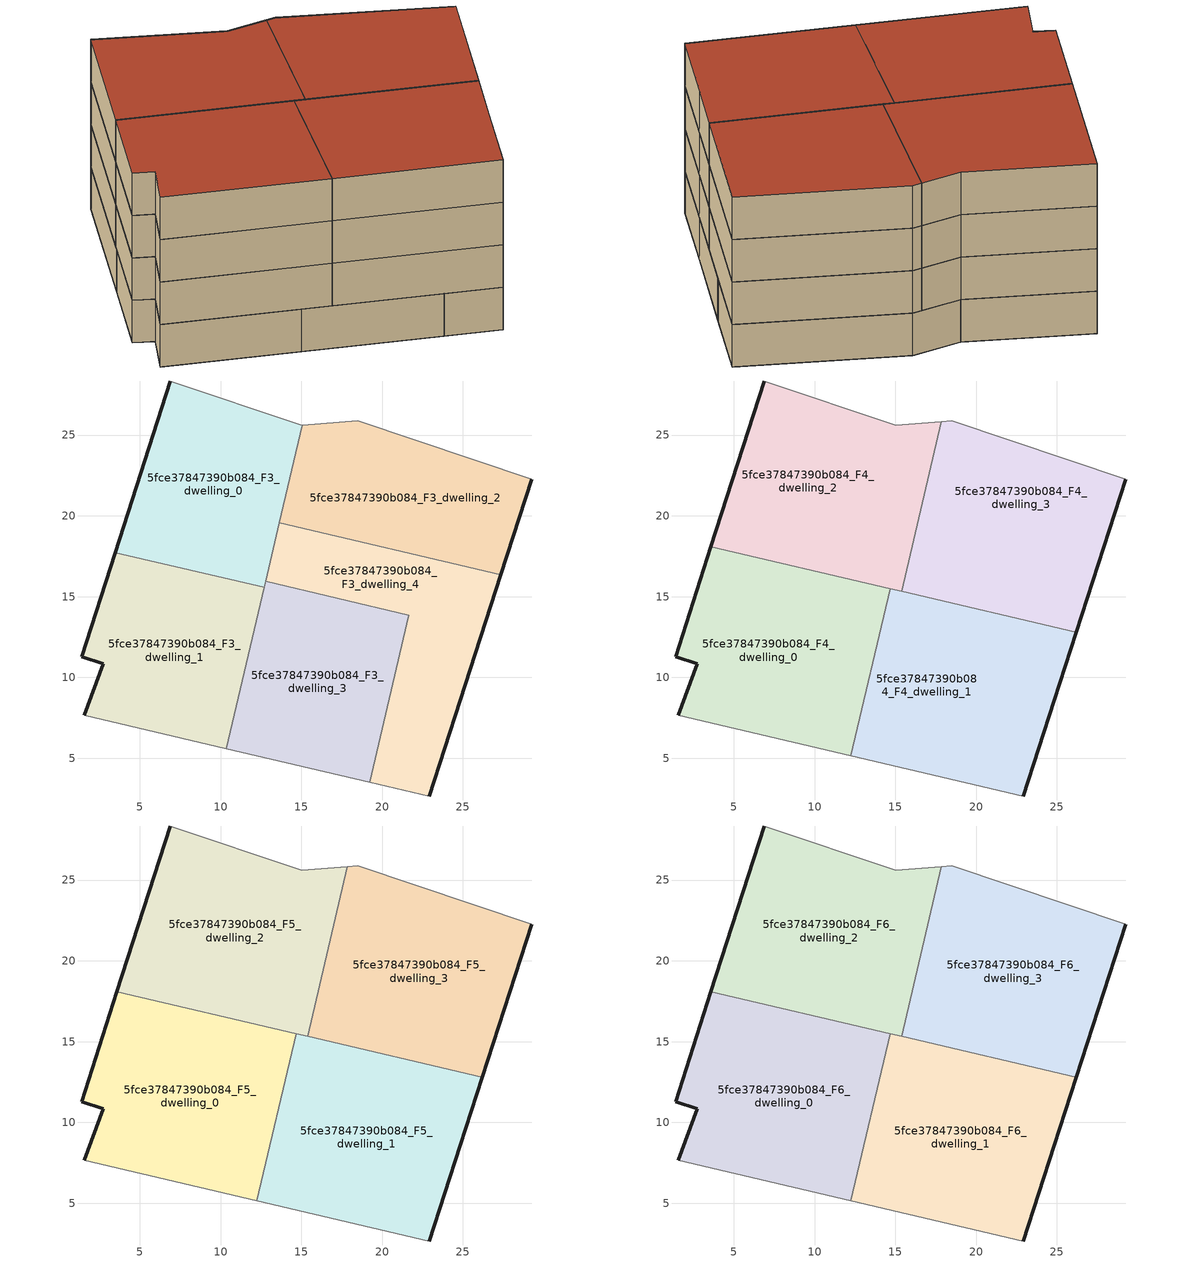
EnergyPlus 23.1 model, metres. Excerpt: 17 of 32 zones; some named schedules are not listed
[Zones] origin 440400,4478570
5fce37847390b084_F3_dwelling_0
 floor to 5fce37847390b084_F2_dwelling_0 (EU_floor_Construction): 12.7,15.57 15.05,25.6 15.03,25.6 6.9,28.35 3.47,17.73 z9
 wall outside (EU_wall_Construction): 3.47,17.73 6.9,28.35 z9:12
 wall to 5fce37847390b084_F3_dwelling_1 (EU_wall_Construction): 12.7,15.57 3.47,17.73 z9:12
 wall adiabatic (EU_wall_Construction): 6.9,28.35 15.03,25.6 15.05,25.6 z9:12
 wall to 5fce37847390b084_F3_dwelling_2 (EU_wall_Construction): 15.05,25.6 13.63,19.56 z9:12
 wall to 5fce37847390b084_F3_dwelling_4 (EU_wall_Construction): 13.63,19.56 12.78,15.94 z9:12
 wall to 5fce37847390b084_F3_dwelling_3 (EU_wall_Construction): 12.78,15.94 12.7,15.57 z9:12
5fce37847390b084_F3_dwelling_1
 floor to 5fce37847390b084_F2_dwelling_1 (EU_floor_Construction): 10.36,5.59 12.7,15.57 3.47,17.73 1.4,11.29 2.75,10.83 1.55,7.66 z9
 wall outside (EU_wall_Construction): 1.55,7.66 2.75,10.83 1.4,11.29 3.47,17.73 z9:12
 wall adiabatic (EU_wall_Construction): 10.36,5.59 1.55,7.66 z9:12
 wall to 5fce37847390b084_F3_dwelling_3 (EU_wall_Construction): 12.7,15.57 10.36,5.59 z9:12
5fce37847390b084_F3_dwelling_2
 floor to 5fce37847390b084_F2_dwelling_2 (EU_floor_Construction): 27.35,16.35 29.28,22.28 18.5,25.88 15.05,25.6 13.64,19.56 z9
 wall outside (EU_wall_Construction): 29.28,22.28 27.35,16.35 z9:12
 wall adiabatic (EU_wall_Construction): 15.05,25.6 18.5,25.88 29.28,22.28 z9:12
 wall to 5fce37847390b084_F3_dwelling_4 (EU_wall_Construction): 27.35,16.35 13.64,19.56 z9:12
5fce37847390b084_F3_dwelling_3
 floor to 5fce37847390b084_F2_dwelling_3 (EU_floor_Construction): 19.23,3.52 21.65,13.86 12.78,15.94 10.36,5.59 z9
 wall to 5fce37847390b084_F3_dwelling_4 (EU_wall_Construction): 12.78,15.94 21.65,13.86 19.23,3.52 z9:12
 wall adiabatic (EU_wall_Construction): 19.23,3.52 10.36,5.59 z9:12
5fce37847390b084_F3_dwelling_4
 floor to 5fce37847390b084_F2_dwelling_4 (EU_floor_Construction): 22.91,2.66 24.83,8.58 27.35,16.35 13.64,19.56 12.78,15.94 21.65,13.86 19.23,3.52 z9
 wall outside (EU_wall_Construction): 27.35,16.35 24.83,8.58 22.91,2.66 z9:12
 wall adiabatic (EU_wall_Construction): 22.91,2.66 19.23,3.52 z9:12
5fce37847390b084_F4_dwelling_0
 floor to 5fce37847390b084_F3_dwelling_1 (EU_floor_Construction): 10.36,5.59 12.7,15.57 3.47,17.73 1.4,11.29 2.75,10.83 1.55,7.66 z12
 floor to 5fce37847390b084_F3_dwelling_0 (EU_floor_Construction): 12.7,15.57 12.78,15.93 3.59,18.09 3.47,17.73 z12
 floor to 5fce37847390b084_F3_dwelling_3 (EU_floor_Construction): 12.26,5.15 14.68,15.49 12.78,15.94 10.36,5.59 z12
 wall outside (EU_wall_Construction): 1.55,7.66 2.75,10.83 1.4,11.29 3.59,18.09 z12:15
 wall to 5fce37847390b084_F4_dwelling_1 (EU_wall_Construction): 14.68,15.49 12.26,5.15 z12:15
 wall adiabatic (EU_wall_Construction): 12.26,5.15 1.55,7.66 z12:15
 wall to 5fce37847390b084_F4_dwelling_2 (EU_wall_Construction): 3.59,18.09 14.68,15.49 z12:15
5fce37847390b084_F4_dwelling_1
 floor to 5fce37847390b084_F3_dwelling_3 (EU_floor_Construction): 19.23,3.52 21.65,13.86 14.68,15.49 12.26,5.15 z12
 floor to 5fce37847390b084_F3_dwelling_4 (EU_floor_Construction): 22.91,2.66 24.83,8.58 26.2,12.8 21.65,13.86 19.23,3.52 z12
 wall outside (EU_wall_Construction): 26.2,12.79 24.83,8.58 22.91,2.66 z12:15
 wall adiabatic (EU_wall_Construction): 22.91,2.66 12.26,5.15 z12:15
 wall to 5fce37847390b084_F4_dwelling_3 (EU_wall_Construction): 15.39,15.32 26.2,12.79 z12:15
 wall to 5fce37847390b084_F4_dwelling_2 (EU_wall_Construction): 14.68,15.49 15.39,15.32 z12:15
5fce37847390b084_F4_dwelling_2
 floor to 5fce37847390b084_F3_dwelling_0 (EU_floor_Construction): 12.78,15.93 15.05,25.6 15.03,25.6 6.9,28.35 3.59,18.09 z12
 floor to 5fce37847390b084_F3_dwelling_2 (EU_floor_Construction): 16.24,18.95 17.85,25.83 15.05,25.6 13.64,19.56 z12
 floor to 5fce37847390b084_F3_dwelling_4 (EU_floor_Construction): 15.39,15.33 16.24,18.95 13.64,19.56 12.78,15.94 z12
 wall outside (EU_wall_Construction): 3.59,18.09 6.9,28.35 z12:15
 wall adiabatic (EU_wall_Construction): 6.9,28.35 15.03,25.6 17.85,25.83 z12:15
 wall to 5fce37847390b084_F4_dwelling_3 (EU_wall_Construction): 17.85,25.83 15.39,15.32 z12:15
5fce37847390b084_F4_dwelling_3
 floor to 5fce37847390b084_F3_dwelling_2 (EU_floor_Construction): 27.35,16.35 29.28,22.28 18.5,25.88 17.85,25.83 16.24,18.95 z12
 floor to 5fce37847390b084_F3_dwelling_4 (EU_floor_Construction): 26.2,12.8 27.35,16.35 16.24,18.95 15.39,15.33 z12
 wall outside (EU_wall_Construction): 29.28,22.28 26.2,12.79 z12:15
 wall adiabatic (EU_wall_Construction): 17.85,25.83 18.5,25.88 29.28,22.28 z12:15
5fce37847390b084_F5_dwelling_0
 floor to 5fce37847390b084_F4_dwelling_0 (EU_floor_Construction): 12.26,5.15 14.68,15.49 3.59,18.09 1.4,11.29 2.75,10.83 1.55,7.66 z15
 wall outside (EU_wall_Construction): 1.55,7.66 2.75,10.83 1.4,11.29 3.59,18.09 z15:18
 wall to 5fce37847390b084_F5_dwelling_1 (EU_wall_Construction): 14.68,15.49 12.26,5.15 z15:18
 wall adiabatic (EU_wall_Construction): 12.26,5.15 1.55,7.66 z15:18
 wall to 5fce37847390b084_F5_dwelling_2 (EU_wall_Construction): 3.59,18.09 14.68,15.49 z15:18
5fce37847390b084_F5_dwelling_1
 floor to 5fce37847390b084_F4_dwelling_1 (EU_floor_Construction): 22.91,2.66 24.83,8.58 26.2,12.79 14.68,15.49 12.26,5.15 z15
 wall outside (EU_wall_Construction): 26.2,12.79 24.83,8.58 22.91,2.66 z15:18
 wall adiabatic (EU_wall_Construction): 22.91,2.66 12.26,5.15 z15:18
 wall to 5fce37847390b084_F5_dwelling_3 (EU_wall_Construction): 15.39,15.32 26.2,12.79 z15:18
 wall to 5fce37847390b084_F5_dwelling_2 (EU_wall_Construction): 14.68,15.49 15.39,15.32 z15:18
5fce37847390b084_F5_dwelling_2
 floor to 5fce37847390b084_F4_dwelling_2 (EU_floor_Construction): 15.39,15.32 17.85,25.83 15.03,25.6 6.9,28.35 3.59,18.09 z15
 wall outside (EU_wall_Construction): 3.59,18.09 6.9,28.35 z15:18
 wall adiabatic (EU_wall_Construction): 6.9,28.35 15.03,25.6 17.85,25.83 z15:18
 wall to 5fce37847390b084_F5_dwelling_3 (EU_wall_Construction): 17.85,25.83 15.39,15.32 z15:18
5fce37847390b084_F5_dwelling_3
 floor to 5fce37847390b084_F4_dwelling_3 (EU_floor_Construction): 26.2,12.79 29.28,22.28 18.5,25.88 17.85,25.83 15.39,15.32 z15
 wall outside (EU_wall_Construction): 29.28,22.28 26.2,12.79 z15:18
 wall adiabatic (EU_wall_Construction): 17.85,25.83 18.5,25.88 29.28,22.28 z15:18
5fce37847390b084_F6_dwelling_0
 floor to 5fce37847390b084_F5_dwelling_0 (EU_floor_Construction): 12.26,5.15 14.68,15.49 3.59,18.09 1.4,11.29 2.75,10.83 1.55,7.66 z18
 wall outside (EU_wall_Construction): 1.55,7.66 2.75,10.83 1.4,11.29 3.59,18.09 z18:21
 wall to 5fce37847390b084_F6_dwelling_1 (EU_wall_Construction): 14.68,15.49 12.26,5.15 z18:21
 wall adiabatic (EU_wall_Construction): 12.26,5.15 1.55,7.66 z18:21
 wall to 5fce37847390b084_F6_dwelling_2 (EU_wall_Construction): 3.59,18.09 14.68,15.49 z18:21
 roof outside (EU_roof_Construction): 14.68,15.49 12.26,5.15 1.55,7.66 2.75,10.83 1.4,11.29 3.59,18.09 z21
5fce37847390b084_F6_dwelling_1
 floor to 5fce37847390b084_F5_dwelling_1 (EU_floor_Construction): 22.91,2.66 24.83,8.58 26.2,12.79 14.68,15.49 12.26,5.15 z18
 wall outside (EU_wall_Construction): 26.2,12.79 24.83,8.58 22.91,2.66 z18:21
 wall adiabatic (EU_wall_Construction): 22.91,2.66 12.26,5.15 z18:21
 wall to 5fce37847390b084_F6_dwelling_3 (EU_wall_Construction): 15.39,15.32 26.2,12.79 z18:21
 wall to 5fce37847390b084_F6_dwelling_2 (EU_wall_Construction): 14.68,15.49 15.39,15.32 z18:21
 roof outside (EU_roof_Construction): 26.2,12.79 24.83,8.58 22.91,2.66 12.26,5.15 14.68,15.49 z21
5fce37847390b084_F6_dwelling_2
 floor to 5fce37847390b084_F5_dwelling_2 (EU_floor_Construction): 15.39,15.32 17.85,25.83 15.03,25.6 6.9,28.35 3.59,18.09 z18
 wall outside (EU_wall_Construction): 3.59,18.09 6.9,28.35 z18:21
 wall adiabatic (EU_wall_Construction): 6.9,28.35 15.03,25.6 17.85,25.83 z18:21
 wall to 5fce37847390b084_F6_dwelling_3 (EU_wall_Construction): 17.85,25.83 15.39,15.32 z18:21
 roof outside (EU_roof_Construction): 17.85,25.83 15.39,15.32 3.59,18.09 6.9,28.35 15.03,25.6 z21
5fce37847390b084_F6_dwelling_3
 floor to 5fce37847390b084_F5_dwelling_3 (EU_floor_Construction): 26.2,12.79 29.28,22.28 18.5,25.88 17.85,25.83 15.39,15.32 z18
 wall outside (EU_wall_Construction): 29.28,22.28 26.2,12.79 z18:21
 wall adiabatic (EU_wall_Construction): 17.85,25.83 18.5,25.88 29.28,22.28 z18:21
 roof outside (EU_roof_Construction): 29.28,22.28 26.2,12.79 15.39,15.32 17.85,25.83 18.5,25.88 z21
[Building]
EU S2 Campaign: North Axis=0; Terrain=City; Solar Distribution=FullExterior
[Site:Location]
Madrid: Latitude=40.5; Longitude=-3.5; Time Zone=1; Elevation=609
[SizingPeriod:WeatherFileDays]
AnnualSizingPeriod: Begin Month=1; Begin Day of Month=1; End Month=12; End Day of Month=31; Day of Week for Start Day=Monday; Use Weather File Daylight Saving Period=No; Use Weather File Rain and Snow Indicators=No
[MATERIAL]
EU_InternalMass_Material: Roughness=MediumRough; Thickness=0.1; Conductivity=1; Density=1800; Specific Heat=900; Thermal Absorptance=0.9; Solar Absorptance=0.7; Visible Absorptance=0.7
[MATERIAL:NOMASS] Roughness=MediumRough; Thermal Absorptance=0.9; Solar Absorptance=0.7; Visible Absorptance=0.7
Name | Thermal Resistance
EU_wall_NoMass | 0.609216
EU_roof_NoMass | 0.513268
EU_floor_NoMass | 0.568163
[CONSTRUCTION]
EU_wall_Construction: EU_wall_NoMass
EU_roof_Construction: EU_roof_NoMass
EU_floor_Construction: EU_floor_NoMass
EU_InternalMass_Construction: EU_InternalMass_Material
[ZONE] Type=1; Multiplier=1; Ceiling Height=autocalculate; Floor Area=autocalculate; Part of Total Floor Area=Yes
Name | Volume
5fce37847390b084_F3_dwelling_0 | 290.291
5fce37847390b084_F4_dwelling_0; 5fce37847390b084_F5_dwelling_0; 5fce37847390b084_F6_dwelling_0 | 362.851
5fce37847390b084_F3_dwelling_1 | 290.276
5fce37847390b084_F4_dwelling_1; 5fce37847390b084_F5_dwelling_1; 5fce37847390b084_F6_dwelling_1; 5fce37847390b084_F4_dwelling_3; 5fce37847390b084_F5_dwelling_3; 5fce37847390b084_F6_dwelling_3 | 362.836
5fce37847390b084_F3_dwelling_2 | 290.257
5fce37847390b084_F4_dwelling_2; 5fce37847390b084_F5_dwelling_2; 5fce37847390b084_F6_dwelling_2 | 362.843
5fce37847390b084_F3_dwelling_3 | 290.266
5fce37847390b084_F3_dwelling_4 | 290.278
[INTERNALMASS] Construction=EU_InternalMass_Construction
Name | Zone or ZoneList | Surface Area
5fce37847390b084_F3_dwelling_0_EU_InternalMass | 5fce37847390b084_F3_dwelling_0 | 96.7624
5fce37847390b084_F3_dwelling_1_EU_InternalMass | 5fce37847390b084_F3_dwelling_1 | 96.7583
5fce37847390b084_F3_dwelling_2_EU_InternalMass | 5fce37847390b084_F3_dwelling_2 | 96.7536
5fce37847390b084_F3_dwelling_3_EU_InternalMass | 5fce37847390b084_F3_dwelling_3 | 96.7538
5fce37847390b084_F3_dwelling_4_EU_InternalMass | 5fce37847390b084_F3_dwelling_4 | 96.7595
5fce37847390b084_F4_dwelling_0_EU_InternalMass | 5fce37847390b084_F4_dwelling_0 | 120.95
5fce37847390b084_F4_dwelling_1_EU_InternalMass | 5fce37847390b084_F4_dwelling_1 | 120.946
5fce37847390b084_F4_dwelling_2_EU_InternalMass | 5fce37847390b084_F4_dwelling_2 | 120.948
5fce37847390b084_F4_dwelling_3_EU_InternalMass | 5fce37847390b084_F4_dwelling_3 | 120.945
5fce37847390b084_F5_dwelling_0_EU_InternalMass | 5fce37847390b084_F5_dwelling_0 | 120.95
5fce37847390b084_F5_dwelling_1_EU_InternalMass | 5fce37847390b084_F5_dwelling_1 | 120.946
5fce37847390b084_F5_dwelling_2_EU_InternalMass | 5fce37847390b084_F5_dwelling_2 | 120.948
5fce37847390b084_F5_dwelling_3_EU_InternalMass | 5fce37847390b084_F5_dwelling_3 | 120.945
5fce37847390b084_F6_dwelling_0_EU_InternalMass | 5fce37847390b084_F6_dwelling_0 | 120.95
5fce37847390b084_F6_dwelling_1_EU_InternalMass | 5fce37847390b084_F6_dwelling_1 | 120.946
5fce37847390b084_F6_dwelling_2_EU_InternalMass | 5fce37847390b084_F6_dwelling_2 | 120.948
5fce37847390b084_F6_dwelling_3_EU_InternalMass | 5fce37847390b084_F6_dwelling_3 | 120.945
[OTHEREQUIPMENT] Fuel Type=Electricity; Design Level Calculation Method=Watts/Area; Power per Zone Floor Area=1; Fraction Latent=0; Fraction Radiant=0; Fraction Lost=0; Carbon Dioxide Generation Rate=0; EndUse Subcategory=EU_Step8_InternalGains
Name | Zone or ZoneList or Space or SpaceList | Schedule
EU_Step8_InternalGain_5fce37847390b084_F3_dwelling_0_f000 | 5fce37847390b084_F3_dwelling_0 | EU_Step8_GainSchedule_5fce37847390b084_F3_dwelling_0_f000
EU_Step8_InternalGain_5fce37847390b084_F3_dwelling_1_f000 | 5fce37847390b084_F3_dwelling_1 | EU_Step8_GainSchedule_5fce37847390b084_F3_dwelling_1_f000
EU_Step8_InternalGain_5fce37847390b084_F3_dwelling_2_f000 | 5fce37847390b084_F3_dwelling_2 | EU_Step8_GainSchedule_5fce37847390b084_F3_dwelling_2_f000
EU_Step8_InternalGain_5fce37847390b084_F3_dwelling_3_f000 | 5fce37847390b084_F3_dwelling_3 | EU_Step8_GainSchedule_5fce37847390b084_F3_dwelling_3_f000
EU_Step8_InternalGain_5fce37847390b084_F3_dwelling_4_f000 | 5fce37847390b084_F3_dwelling_4 | EU_Step8_GainSchedule_5fce37847390b084_F3_dwelling_4_f000
EU_Step8_InternalGain_5fce37847390b084_F4_dwelling_0_f000 | 5fce37847390b084_F4_dwelling_0 | EU_Step8_GainSchedule_5fce37847390b084_F4_dwelling_0_f000
EU_Step8_InternalGain_5fce37847390b084_F4_dwelling_1_f000 | 5fce37847390b084_F4_dwelling_1 | EU_Step8_GainSchedule_5fce37847390b084_F4_dwelling_1_f000
EU_Step8_InternalGain_5fce37847390b084_F4_dwelling_2_f000 | 5fce37847390b084_F4_dwelling_2 | EU_Step8_GainSchedule_5fce37847390b084_F4_dwelling_2_f000
EU_Step8_InternalGain_5fce37847390b084_F4_dwelling_3_f000 | 5fce37847390b084_F4_dwelling_3 | EU_Step8_GainSchedule_5fce37847390b084_F4_dwelling_3_f000
EU_Step8_InternalGain_5fce37847390b084_F5_dwelling_0_f000 | 5fce37847390b084_F5_dwelling_0 | EU_Step8_GainSchedule_5fce37847390b084_F5_dwelling_0_f000
EU_Step8_InternalGain_5fce37847390b084_F5_dwelling_1_f000 | 5fce37847390b084_F5_dwelling_1 | EU_Step8_GainSchedule_5fce37847390b084_F5_dwelling_1_f000
EU_Step8_InternalGain_5fce37847390b084_F5_dwelling_2_f000 | 5fce37847390b084_F5_dwelling_2 | EU_Step8_GainSchedule_5fce37847390b084_F5_dwelling_2_f000
EU_Step8_InternalGain_5fce37847390b084_F5_dwelling_3_f000 | 5fce37847390b084_F5_dwelling_3 | EU_Step8_GainSchedule_5fce37847390b084_F5_dwelling_3_f000
EU_Step8_InternalGain_5fce37847390b084_F6_dwelling_0_f000 | 5fce37847390b084_F6_dwelling_0 | EU_Step8_GainSchedule_5fce37847390b084_F6_dwelling_0_f000
EU_Step8_InternalGain_5fce37847390b084_F6_dwelling_1_f000 | 5fce37847390b084_F6_dwelling_1 | EU_Step8_GainSchedule_5fce37847390b084_F6_dwelling_1_f000
EU_Step8_InternalGain_5fce37847390b084_F6_dwelling_2_f000 | 5fce37847390b084_F6_dwelling_2 | EU_Step8_GainSchedule_5fce37847390b084_F6_dwelling_2_f000
EU_Step8_InternalGain_5fce37847390b084_F6_dwelling_3_f000 | 5fce37847390b084_F6_dwelling_3 | EU_Step8_GainSchedule_5fce37847390b084_F6_dwelling_3_f000
[ZONEVENTILATION:DESIGNFLOWRATE] Schedule=EU_AlwaysOn; Design Flow Rate Calculation Method=AirChanges/Hour; Air Changes per Hour=0.752966; Ventilation Type=Natural; Fan Pressure Rise=0; Fan Total Efficiency=1; Constant Term Coefficient=1; Temperature Term Coefficient=0; Velocity Term Coefficient=0; Velocity Squared Term Coefficient=0; Minimum Indoor Temperature=-100; Maximum Indoor Temperature=100; Delta Temperature=-100; Minimum Outdoor Temperature=-100; Maximum Outdoor Temperature=100; Maximum Wind Speed=40
Name | Zone or ZoneList or Space or SpaceList
EU_ConstantAir_5fce37847390b084_F3_dwelling_0 | 5fce37847390b084_F3_dwelling_0
EU_ConstantAir_5fce37847390b084_F3_dwelling_1 | 5fce37847390b084_F3_dwelling_1
EU_ConstantAir_5fce37847390b084_F3_dwelling_2 | 5fce37847390b084_F3_dwelling_2
EU_ConstantAir_5fce37847390b084_F3_dwelling_3 | 5fce37847390b084_F3_dwelling_3
EU_ConstantAir_5fce37847390b084_F3_dwelling_4 | 5fce37847390b084_F3_dwelling_4
EU_ConstantAir_5fce37847390b084_F4_dwelling_0 | 5fce37847390b084_F4_dwelling_0
EU_ConstantAir_5fce37847390b084_F4_dwelling_1 | 5fce37847390b084_F4_dwelling_1
EU_ConstantAir_5fce37847390b084_F4_dwelling_2 | 5fce37847390b084_F4_dwelling_2
EU_ConstantAir_5fce37847390b084_F4_dwelling_3 | 5fce37847390b084_F4_dwelling_3
EU_ConstantAir_5fce37847390b084_F5_dwelling_0 | 5fce37847390b084_F5_dwelling_0
EU_ConstantAir_5fce37847390b084_F5_dwelling_1 | 5fce37847390b084_F5_dwelling_1
EU_ConstantAir_5fce37847390b084_F5_dwelling_2 | 5fce37847390b084_F5_dwelling_2
EU_ConstantAir_5fce37847390b084_F5_dwelling_3 | 5fce37847390b084_F5_dwelling_3
EU_ConstantAir_5fce37847390b084_F6_dwelling_0 | 5fce37847390b084_F6_dwelling_0
EU_ConstantAir_5fce37847390b084_F6_dwelling_1 | 5fce37847390b084_F6_dwelling_1
EU_ConstantAir_5fce37847390b084_F6_dwelling_2 | 5fce37847390b084_F6_dwelling_2
EU_ConstantAir_5fce37847390b084_F6_dwelling_3 | 5fce37847390b084_F6_dwelling_3
[HVACTEMPLATE:ZONE:IDEALLOADSAIRSYSTEM] System Availability Schedule=EU_AlwaysOn; Maximum Heating Supply Air Temperature=50; Minimum Cooling Supply Air Temperature=13; Maximum Heating Supply Air Humidity Ratio=0.0156; Minimum Cooling Supply Air Humidity Ratio=0.0077; Heating Limit=NoLimit; Cooling Limit=NoLimit; Heating Availability Schedule=EU_AlwaysOn; Cooling Availability Schedule=EU_CoolingOff; Dehumidification Control Type=ConstantSensibleHeatRatio; Cooling Sensible Heat Ratio=0.7; Dehumidification Setpoint=60; Humidification Control Type=None; Humidification Setpoint=30; Outdoor Air Method=None; Outdoor Air Flow Rate per Person=0.00944; Outdoor Air Flow Rate per Zone Floor Area=0; Outdoor Air Flow Rate per Zone=0; Demand Controlled Ventilation Type=None; Outdoor Air Economizer Type=NoEconomizer; Heat Recovery Type=None; Sensible Heat Recovery Effectiveness=0.7; Latent Heat Recovery Effectiveness=0.65
Name | Template Thermostat
5fce37847390b084_F3_dwelling_0 | EU_HeatOnly_5fce37847390b084_F3_dwelling_0
5fce37847390b084_F3_dwelling_1 | EU_HeatOnly_5fce37847390b084_F3_dwelling_1
5fce37847390b084_F3_dwelling_2 | EU_HeatOnly_5fce37847390b084_F3_dwelling_2
5fce37847390b084_F3_dwelling_3 | EU_HeatOnly_5fce37847390b084_F3_dwelling_3
5fce37847390b084_F3_dwelling_4 | EU_HeatOnly_5fce37847390b084_F3_dwelling_4
5fce37847390b084_F4_dwelling_0 | EU_HeatOnly_5fce37847390b084_F4_dwelling_0
5fce37847390b084_F4_dwelling_1 | EU_HeatOnly_5fce37847390b084_F4_dwelling_1
5fce37847390b084_F4_dwelling_2 | EU_HeatOnly_5fce37847390b084_F4_dwelling_2
5fce37847390b084_F4_dwelling_3 | EU_HeatOnly_5fce37847390b084_F4_dwelling_3
5fce37847390b084_F5_dwelling_0 | EU_HeatOnly_5fce37847390b084_F5_dwelling_0
5fce37847390b084_F5_dwelling_1 | EU_HeatOnly_5fce37847390b084_F5_dwelling_1
5fce37847390b084_F5_dwelling_2 | EU_HeatOnly_5fce37847390b084_F5_dwelling_2
5fce37847390b084_F5_dwelling_3 | EU_HeatOnly_5fce37847390b084_F5_dwelling_3
